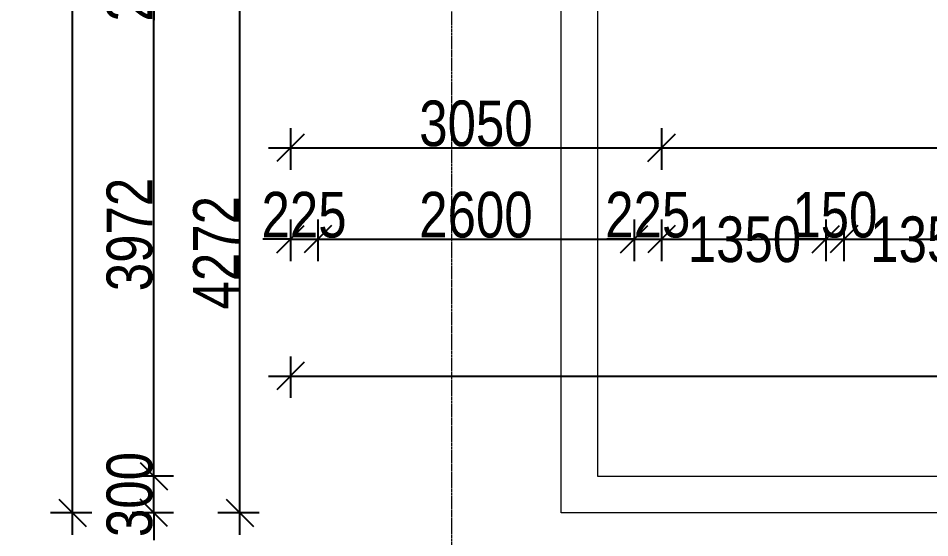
# Model space of a CAD drawing. Header units: millimetres. Extents: x -35190 to 411743, y -233114 to 23872.
# Drawn here: x 251750 to 259242, y -22884 to -18617 of the extents above; entities that cross this region are included whole.
import ezdxf

# ---------------------------------------------------------------- set-up
doc = ezdxf.new("R2010")
doc.units = ezdxf.units.MM
doc.linetypes.add('Grid Line', pattern=[22.225, 12.7, -3.175, 3.175, -3.175])
for name, color, linetype, lineweight in [('A-ANNO-DIMS', 211, 'Continuous', 9), ('Q-CASE', 31, 'Continuous', 18), ('S-GRID', 1, 'Continuous', 9)]:
    doc.layers.add(name, color=color, linetype=linetype, lineweight=lineweight)
doc.styles.add('Arial_3', font='arial.ttf', dxfattribs={"width": 0.8, "height": 375})
doc.dimstyles.new('main_4_5mm', dxfattribs={"dimscale": 304.8, "dimtxt": 382.597275, "dimasz": 0.738189, "dimexe": 0.590551, "dimexo": 0.0625, "dimgap": 0.024606, "dimtad": 1, "dimdec": 0, "dimzin": 0, "dimdsep": 46, "dimtxsty": 'Arial_3', "dimblk1": 'OBLIQUE', "dimblk2": 'OBLIQUE', "dimsah": 1, "dimcen": 0.09, "dimdle": 0.590551, "dimazin": 0, "dimtfac": 1, "dimtdec": 4, "dimtix": 1, "dimtmove": 0, "dimatfit": 3, "dimfxl": 0.590551, "dimfxlon": 1, "dimtvp": 1, "dimtolj": 1, "dimtzin": 0, "dimarcsym": 2})
doc.dimstyles.new('main_4_5mm_1', dxfattribs={"dimscale": 304.8, "dimtxt": 382.597275, "dimasz": 0.738189, "dimexe": 0.590551, "dimexo": 0.0625, "dimgap": 0.024606, "dimtad": 1, "dimdec": 0, "dimzin": 0, "dimdsep": 46, "dimtxsty": 'Arial_3', "dimblk1": 'OBLIQUE', "dimblk2": 'OBLIQUE', "dimsah": 1, "dimcen": 0.09, "dimdle": 0.590551, "dimazin": 0, "dimtfac": 1, "dimtdec": 4, "dimtix": 1, "dimtmove": 1, "dimatfit": 3, "dimfxl": 0.590551, "dimfxlon": 1, "dimtvp": 1, "dimtolj": 1, "dimtzin": 0, "dimarcsym": 2})
doc.dimstyles.new('main_4_5mm_2', dxfattribs={"dimscale": 304.8, "dimtxt": 382.597275, "dimasz": 0.738189, "dimexe": 0.590551, "dimexo": 0.0625, "dimgap": 0.024606, "dimtad": 1, "dimdec": 0, "dimzin": 0, "dimdsep": 46, "dimtxsty": 'Arial_3', "dimblk1": 'OBLIQUE', "dimblk2": 'OBLIQUE', "dimsah": 1, "dimcen": 0.09, "dimdle": 0.590551, "dimazin": 0, "dimtfac": 1, "dimtdec": 4, "dimtix": 1, "dimtmove": 0, "dimatfit": 3, "dimfxl": 0.590551, "dimfxlon": 1, "dimtvp": 1, "dimtolj": 1, "dimtzin": 0, "dimarcsym": 2})

# ---------------------------------------------------------------- blocks, each defined once
blk = doc.blocks.new('Casework 2 - Casework 2-644764-SECOND FLOOR')
at = {"layer": 'Q-CASE'}
for p, q in [((8884.9, -21100.3), (8884.9, -16828.3)), ((9184.9, -16828.3), (9184.9, -20800.3)), ((9184.9, -20800.3), (19684.9, -20800.3)), ((19984.9, -21100.3), (8884.9, -21100.3))]:
    blk.add_line(p, q, dxfattribs=at)
blk = doc.blocks.new('_Oblique')
at = {"color": 0, "linetype": 'ByBlock', "lineweight": -2}
blk.add_line((-0.5, -0.5), (0.5, 0.5), dxfattribs=at)
blk = doc.blocks.new('*D5281')
at = {"layer": 'A-ANNO-DIMS', "color": 0, "lineweight": -2, "transparency": 16777216}
for p, q in [((253986.9, -19521), (253986.9, -19862)), ((257036.9, -19521), (257036.9, -19862)), ((253806.9, -19682), (257216.9, -19682))]:
    blk.add_line(p, q, dxfattribs=at)
at = {"layer": 'Defpoints', "color": 0, "transparency": 16777216}
for p in [(253986.9, -19502), (257036.9, -19502), (257036.9, -19682)]:
    blk.add_point(p, dxfattribs=at)
at = {"layer": 'A-ANNO-DIMS', "color": 0, "lineweight": -2, "transparency": 16777216, "xscale": 224.9999999999999, "yscale": 224.9999999999999, "zscale": 224.9999999999999, "rotation": 180}
blk.add_blockref('_Oblique', (253986.9, -19682), dxfattribs=at)
at = {"layer": 'A-ANNO-DIMS', "color": 0, "lineweight": -2, "transparency": 16777216, "xscale": 224.9999999999999, "yscale": 224.9999999999999, "zscale": 224.9999999999999}
blk.add_blockref('_Oblique', (257036.9, -19682), dxfattribs=at)
at = {"layer": 'A-ANNO-DIMS', "color": 0, "transparency": 16777216, "insert": (255511.9, -19482.9), "char_height": 375, "width": 1101.88, "attachment_point": 5, "style": 'Arial_3'}
blk.add_mtext('\\A1;3050', dxfattribs=at)
blk = doc.blocks.new('*D5282')
at = {"layer": 'A-ANNO-DIMS', "color": 0, "lineweight": -2, "transparency": 16777216}
for p, q in [((257036.9, -19521), (257036.9, -19862)), ((269600.9, -19521), (269600.9, -19862)), ((256856.9, -19682), (269780.9, -19682))]:
    blk.add_line(p, q, dxfattribs=at)
at = {"layer": 'Defpoints', "color": 0, "transparency": 16777216}
for p in [(257036.9, -19502), (269600.9, -19502), (269600.9, -19682)]:
    blk.add_point(p, dxfattribs=at)
at = {"layer": 'A-ANNO-DIMS', "color": 0, "lineweight": -2, "transparency": 16777216, "xscale": 224.9999999999999, "yscale": 224.9999999999999, "zscale": 224.9999999999999, "rotation": 180}
blk.add_blockref('_Oblique', (257036.9, -19682), dxfattribs=at)
at = {"layer": 'A-ANNO-DIMS', "color": 0, "lineweight": -2, "transparency": 16777216, "xscale": 224.9999999999999, "yscale": 224.9999999999999, "zscale": 224.9999999999999}
blk.add_blockref('_Oblique', (269600.9, -19682), dxfattribs=at)
at = {"layer": 'A-ANNO-DIMS', "color": 0, "transparency": 16777216, "insert": (263318.9, -19483), "char_height": 375, "width": 1377.35, "attachment_point": 5, "style": 'Arial_3'}
blk.add_mtext('\\A1;12564', dxfattribs=at)
blk = doc.blocks.new('*D5283')
at = {"layer": 'A-ANNO-DIMS', "color": 0, "lineweight": -2, "transparency": 16777216}
for p, q in [((253986.9, -20271), (253986.9, -20612)), ((254211.9, -20271), (254211.9, -20612)), ((253986.9, -20432), (253761.9, -20432)), ((253986.9, -20432), (254211.9, -20432)), ((254211.9, -20432), (254436.9, -20432))]:
    blk.add_line(p, q, dxfattribs=at)
at = {"layer": 'Defpoints', "color": 0, "transparency": 16777216}
for p in [(253986.9, -20252), (254211.9, -20252), (254211.9, -20432)]:
    blk.add_point(p, dxfattribs=at)
at = {"layer": 'A-ANNO-DIMS', "color": 0, "lineweight": -2, "transparency": 16777216, "xscale": 224.9999999999999, "yscale": 224.9999999999999, "zscale": 224.9999999999999}
blk.add_blockref('_Oblique', (253986.9, -20432), dxfattribs=at)
at = {"layer": 'A-ANNO-DIMS', "color": 0, "lineweight": -2, "transparency": 16777216, "xscale": 224.9999999999999, "yscale": 224.9999999999999, "zscale": 224.9999999999999, "rotation": 180}
blk.add_blockref('_Oblique', (254211.9, -20432), dxfattribs=at)
at = {"layer": 'A-ANNO-DIMS', "color": 0, "transparency": 16777216, "insert": (254099.4, -20233), "char_height": 375, "width": 826.41, "attachment_point": 5, "style": 'Arial_3'}
blk.add_mtext('\\A1;225', dxfattribs=at)
blk = doc.blocks.new('*D5284')
at = {"layer": 'A-ANNO-DIMS', "color": 0, "lineweight": -2, "transparency": 16777216}
for p, q in [((254211.9, -20271), (254211.9, -20612)), ((256811.9, -20271), (256811.9, -20612)), ((254031.9, -20432), (256991.9, -20432))]:
    blk.add_line(p, q, dxfattribs=at)
at = {"layer": 'Defpoints', "color": 0, "transparency": 16777216}
for p in [(254211.9, -20252), (256811.9, -20252), (256811.9, -20432)]:
    blk.add_point(p, dxfattribs=at)
at = {"layer": 'A-ANNO-DIMS', "color": 0, "lineweight": -2, "transparency": 16777216, "xscale": 224.9999999999999, "yscale": 224.9999999999999, "zscale": 224.9999999999999, "rotation": 180}
blk.add_blockref('_Oblique', (254211.9, -20432), dxfattribs=at)
at = {"layer": 'A-ANNO-DIMS', "color": 0, "lineweight": -2, "transparency": 16777216, "xscale": 224.9999999999999, "yscale": 224.9999999999999, "zscale": 224.9999999999999}
blk.add_blockref('_Oblique', (256811.9, -20432), dxfattribs=at)
at = {"layer": 'A-ANNO-DIMS', "color": 0, "transparency": 16777216, "insert": (255511.9, -20233), "char_height": 375, "width": 1101.88, "attachment_point": 5, "style": 'Arial_3'}
blk.add_mtext('\\A1;2600', dxfattribs=at)
blk = doc.blocks.new('*D5285')
at = {"layer": 'A-ANNO-DIMS', "color": 0, "lineweight": -2, "transparency": 16777216}
for p, q in [((256811.9, -20271), (256811.9, -20612)), ((257036.9, -20271), (257036.9, -20612)), ((256811.9, -20432), (256586.9, -20432)), ((256811.9, -20432), (257036.9, -20432)), ((257036.9, -20432), (257261.9, -20432))]:
    blk.add_line(p, q, dxfattribs=at)
at = {"layer": 'Defpoints', "color": 0, "transparency": 16777216}
for p in [(256811.9, -20252), (257036.9, -20252), (257036.9, -20432)]:
    blk.add_point(p, dxfattribs=at)
at = {"layer": 'A-ANNO-DIMS', "color": 0, "lineweight": -2, "transparency": 16777216, "xscale": 224.9999999999999, "yscale": 224.9999999999999, "zscale": 224.9999999999999}
blk.add_blockref('_Oblique', (256811.9, -20432), dxfattribs=at)
at = {"layer": 'A-ANNO-DIMS', "color": 0, "lineweight": -2, "transparency": 16777216, "xscale": 224.9999999999999, "yscale": 224.9999999999999, "zscale": 224.9999999999999, "rotation": 180}
blk.add_blockref('_Oblique', (257036.9, -20432), dxfattribs=at)
at = {"layer": 'A-ANNO-DIMS', "color": 0, "transparency": 16777216, "insert": (256924.4, -20233), "char_height": 375, "width": 826.41, "attachment_point": 5, "style": 'Arial_3'}
blk.add_mtext('\\A1;225', dxfattribs=at)
blk = doc.blocks.new('*D5286')
at = {"layer": 'A-ANNO-DIMS', "color": 0, "lineweight": -2, "transparency": 16777216}
for p, q in [((257036.9, -20271), (257036.9, -20612)), ((258386.9, -20271), (258386.9, -20612)), ((256856.9, -20432), (258566.9, -20432))]:
    blk.add_line(p, q, dxfattribs=at)
at = {"layer": 'Defpoints', "color": 0, "transparency": 16777216}
for p in [(257036.9, -20252), (258386.9, -20252), (258386.9, -20432)]:
    blk.add_point(p, dxfattribs=at)
at = {"layer": 'A-ANNO-DIMS', "color": 0, "lineweight": -2, "transparency": 16777216, "xscale": 224.9999999999999, "yscale": 224.9999999999999, "zscale": 224.9999999999999, "rotation": 180}
blk.add_blockref('_Oblique', (257036.9, -20432), dxfattribs=at)
at = {"layer": 'A-ANNO-DIMS', "color": 0, "lineweight": -2, "transparency": 16777216, "xscale": 224.9999999999999, "yscale": 224.9999999999999, "zscale": 224.9999999999999}
blk.add_blockref('_Oblique', (258386.9, -20432), dxfattribs=at)
at = {"layer": 'A-ANNO-DIMS', "color": 0, "transparency": 16777216, "insert": (257252.8, -20244.8), "char_height": 375, "width": 1101.88, "attachment_point": 1, "line_spacing_factor": 0.941778, "style": 'Arial_3'}
blk.add_mtext('\\A1;1350', dxfattribs=at)
blk = doc.blocks.new('*D5287')
at = {"layer": 'A-ANNO-DIMS', "color": 0, "lineweight": -2, "transparency": 16777216}
for p, q in [((258386.9, -20271), (258386.9, -20612)), ((258536.9, -20271), (258536.9, -20612)), ((258386.9, -20432), (258161.9, -20432)), ((258386.9, -20432), (258536.9, -20432)), ((258536.9, -20432), (258761.9, -20432))]:
    blk.add_line(p, q, dxfattribs=at)
at = {"layer": 'Defpoints', "color": 0, "transparency": 16777216}
for p in [(258386.9, -20252), (258536.9, -20252), (258536.9, -20432)]:
    blk.add_point(p, dxfattribs=at)
at = {"layer": 'A-ANNO-DIMS', "color": 0, "lineweight": -2, "transparency": 16777216, "xscale": 224.9999999999999, "yscale": 224.9999999999999, "zscale": 224.9999999999999}
blk.add_blockref('_Oblique', (258386.9, -20432), dxfattribs=at)
at = {"layer": 'A-ANNO-DIMS', "color": 0, "lineweight": -2, "transparency": 16777216, "xscale": 224.9999999999999, "yscale": 224.9999999999999, "zscale": 224.9999999999999, "rotation": 180}
blk.add_blockref('_Oblique', (258536.9, -20432), dxfattribs=at)
at = {"layer": 'A-ANNO-DIMS', "color": 0, "transparency": 16777216, "insert": (258461.9, -20233), "char_height": 375, "width": 826.41, "attachment_point": 5, "style": 'Arial_3'}
blk.add_mtext('\\A1;150', dxfattribs=at)
blk = doc.blocks.new('*D5288')
at = {"layer": 'A-ANNO-DIMS', "color": 0, "lineweight": -2, "transparency": 16777216}
for p, q in [((258536.9, -20271), (258536.9, -20612)), ((259886.9, -20271), (259886.9, -20612)), ((258356.9, -20432), (260066.9, -20432))]:
    blk.add_line(p, q, dxfattribs=at)
at = {"layer": 'Defpoints', "color": 0, "transparency": 16777216}
for p in [(258536.9, -20252), (259886.9, -20252), (259886.9, -20432)]:
    blk.add_point(p, dxfattribs=at)
at = {"layer": 'A-ANNO-DIMS', "color": 0, "lineweight": -2, "transparency": 16777216, "xscale": 224.9999999999999, "yscale": 224.9999999999999, "zscale": 224.9999999999999, "rotation": 180}
blk.add_blockref('_Oblique', (258536.9, -20432), dxfattribs=at)
at = {"layer": 'A-ANNO-DIMS', "color": 0, "lineweight": -2, "transparency": 16777216, "xscale": 224.9999999999999, "yscale": 224.9999999999999, "zscale": 224.9999999999999}
blk.add_blockref('_Oblique', (259886.9, -20432), dxfattribs=at)
at = {"layer": 'A-ANNO-DIMS', "color": 0, "transparency": 16777216, "insert": (258752.8, -20244.8), "char_height": 375, "width": 1101.88, "attachment_point": 1, "line_spacing_factor": 0.941778, "style": 'Arial_3'}
blk.add_mtext('\\A1;1350', dxfattribs=at)
blk = doc.blocks.new('*D5302')
at = {"layer": 'A-ANNO-DIMS', "color": 0, "lineweight": -2, "transparency": 16777216}
for p, q in [((253986.9, -21394.7), (253986.9, -21735.6)), ((269600.9, -21394.7), (269600.9, -21735.6)), ((253806.9, -21555.6), (269780.9, -21555.6))]:
    blk.add_line(p, q, dxfattribs=at)
at = {"layer": 'Defpoints', "color": 0, "transparency": 16777216}
for p in [(253986.9, -21375.6), (269600.9, -21375.6), (269600.9, -21555.6)]:
    blk.add_point(p, dxfattribs=at)
at = {"layer": 'A-ANNO-DIMS', "color": 0, "lineweight": -2, "transparency": 16777216, "xscale": 224.9999999999999, "yscale": 224.9999999999999, "zscale": 224.9999999999999, "rotation": 180}
blk.add_blockref('_Oblique', (253986.9, -21555.6), dxfattribs=at)
at = {"layer": 'A-ANNO-DIMS', "color": 0, "lineweight": -2, "transparency": 16777216, "xscale": 224.9999999999999, "yscale": 224.9999999999999, "zscale": 224.9999999999999}
blk.add_blockref('_Oblique', (269600.9, -21555.6), dxfattribs=at)
at = {"layer": 'A-ANNO-DIMS', "color": 0, "transparency": 16777216, "insert": (261793.9, -21356.7), "char_height": 375, "width": 1377.35, "attachment_point": 5, "style": 'Arial_3'}
blk.add_mtext('\\A1;15614', dxfattribs=at)
blk = doc.blocks.new('*D5310')
at = {"layer": 'A-ANNO-DIMS', "color": 0, "lineweight": -2, "transparency": 16777216}
for p, q in [((253570.7, -22859), (253570.7, -18227)), ((253731.7, -18407), (253390.7, -18407)), ((253731.7, -22679), (253390.7, -22679))]:
    blk.add_line(p, q, dxfattribs=at)
at = {"layer": 'Defpoints', "color": 0, "transparency": 16777216}
for p in [(253570.7, -18407), (253750.7, -18407), (253750.7, -22679)]:
    blk.add_point(p, dxfattribs=at)
at = {"layer": 'A-ANNO-DIMS', "color": 0, "lineweight": -2, "transparency": 16777216, "xscale": 224.9999999999999, "yscale": 224.9999999999999, "zscale": 224.9999999999999}
for p, rotation in [((253570.7, -18407), 90), ((253570.7, -22679), 270)]:
    blk.add_blockref('_Oblique', p, dxfattribs=dict(at, rotation=rotation))
at = {"layer": 'A-ANNO-DIMS', "color": 0, "transparency": 16777216, "insert": (253375, -20543), "char_height": 375, "width": 1101.88, "attachment_point": 5, "rotation": 90, "style": 'Arial_3'}
blk.add_mtext('\\A1;4272', dxfattribs=at)
blk = doc.blocks.new('*D5314')
at = {"layer": 'A-ANNO-DIMS', "color": 0, "lineweight": -2, "transparency": 16777216}
for p, q in [((252865.4, -22379), (252865.4, -22154)), ((253026.3, -22379), (252685.4, -22379)), ((252865.4, -22679), (252865.4, -22379)), ((253026.3, -22679), (252685.4, -22679)), ((252865.4, -22679), (252865.4, -22904))]:
    blk.add_line(p, q, dxfattribs=at)
at = {"layer": 'Defpoints', "color": 0, "transparency": 16777216}
for p in [(252865.4, -22379), (253045.4, -22379), (253045.4, -22679)]:
    blk.add_point(p, dxfattribs=at)
at = {"layer": 'A-ANNO-DIMS', "color": 0, "lineweight": -2, "transparency": 16777216, "xscale": 224.9999999999999, "yscale": 224.9999999999999, "zscale": 224.9999999999999}
for p, rotation in [((252865.4, -22379), 270), ((252865.4, -22679), 90)]:
    blk.add_blockref('_Oblique', p, dxfattribs=dict(at, rotation=rotation))
at = {"layer": 'A-ANNO-DIMS', "color": 0, "transparency": 16777216, "insert": (252666.3, -22529), "char_height": 375, "width": 826.41, "attachment_point": 5, "rotation": 90, "style": 'Arial_3'}
blk.add_mtext('\\A1;300', dxfattribs=at)
blk = doc.blocks.new('*D5315')
at = {"layer": 'A-ANNO-DIMS', "color": 0, "lineweight": -2, "transparency": 16777216}
for p, q in [((252865.4, -22559), (252865.4, -18227)), ((253026.3, -18407), (252685.4, -18407)), ((253026.3, -22379), (252685.4, -22379))]:
    blk.add_line(p, q, dxfattribs=at)
at = {"layer": 'Defpoints', "color": 0, "transparency": 16777216}
for p in [(252865.4, -18407), (253045.4, -18407), (253045.4, -22379)]:
    blk.add_point(p, dxfattribs=at)
at = {"layer": 'A-ANNO-DIMS', "color": 0, "lineweight": -2, "transparency": 16777216, "xscale": 224.9999999999999, "yscale": 224.9999999999999, "zscale": 224.9999999999999}
for p, rotation in [((252865.4, -18407), 90), ((252865.4, -22379), 270)]:
    blk.add_blockref('_Oblique', p, dxfattribs=dict(at, rotation=rotation))
at = {"layer": 'A-ANNO-DIMS', "color": 0, "transparency": 16777216, "insert": (252666.3, -20393), "char_height": 375, "width": 1101.88, "attachment_point": 5, "rotation": 90, "style": 'Arial_3'}
blk.add_mtext('\\A1;3972', dxfattribs=at)
blk = doc.blocks.new('*D5316')
at = {"layer": 'A-ANNO-DIMS', "color": 0, "lineweight": -2, "transparency": 16777216}
for p, q in [((252865.4, -18182), (252865.4, -17957)), ((253026.3, -18182), (252685.4, -18182)), ((252865.4, -18407), (252865.4, -18182)), ((253026.3, -18407), (252685.4, -18407)), ((252865.4, -18407), (252865.4, -18632))]:
    blk.add_line(p, q, dxfattribs=at)
at = {"layer": 'Defpoints', "color": 0, "transparency": 16777216}
for p in [(252865.4, -18182), (253045.4, -18182), (253045.4, -18407)]:
    blk.add_point(p, dxfattribs=at)
at = {"layer": 'A-ANNO-DIMS', "color": 0, "lineweight": -2, "transparency": 16777216, "xscale": 224.9999999999999, "yscale": 224.9999999999999, "zscale": 224.9999999999999}
for p, rotation in [((252865.4, -18182), 270), ((252865.4, -18407), 90)]:
    blk.add_blockref('_Oblique', p, dxfattribs=dict(at, rotation=rotation))
at = {"layer": 'A-ANNO-DIMS', "color": 0, "transparency": 16777216, "insert": (252666.4, -18294.5), "char_height": 375, "width": 826.41, "attachment_point": 5, "rotation": 90, "style": 'Arial_3'}
blk.add_mtext('\\A1;225', dxfattribs=at)
blk = doc.blocks.new('*D5320')
at = {"layer": 'A-ANNO-DIMS', "color": 0, "lineweight": -2, "transparency": 16777216}
for p, q in [((252195.4, -22859), (252195.4, -10264)), ((252034.4, -10444), (252375.4, -10444)), ((252356.3, -22679), (252015.4, -22679))]:
    blk.add_line(p, q, dxfattribs=at)
at = {"layer": 'Defpoints', "color": 0, "transparency": 16777216}
for p in [(252015.4, -10444), (252195.4, -10444), (252375.4, -22679)]:
    blk.add_point(p, dxfattribs=at)
at = {"layer": 'A-ANNO-DIMS', "color": 0, "lineweight": -2, "transparency": 16777216, "xscale": 224.9999999999999, "yscale": 224.9999999999999, "zscale": 224.9999999999999}
for p, rotation in [((252195.4, -10444), 90), ((252195.4, -22679), 270)]:
    blk.add_blockref('_Oblique', p, dxfattribs=dict(at, rotation=rotation))
at = {"layer": 'A-ANNO-DIMS', "color": 0, "transparency": 16777216, "insert": (251996.3, -16561.5), "char_height": 375, "width": 1377.35, "attachment_point": 5, "rotation": 90, "style": 'Arial_3'}
blk.add_mtext('\\A1;12235', dxfattribs=at)

msp = doc.modelspace()

# ---------------------------------------------------------------- linework, layer by layer
at = {"layer": 'S-GRID', "linetype": 'Grid Line'}
msp.add_line((255313.4, -24980.3), (255313.4, 17292.4), dxfattribs=at)

# ---------------------------------------------------------------- block references
at = {"layer": 'Q-CASE'}
msp.add_blockref('Casework 2 - Casework 2-644764-SECOND FLOOR', (247327, -1578.7), dxfattribs=at)

# ---------------------------------------------------------------- dimensions: what is measured, and where the dimension line sits
at = {"layer": 'A-ANNO-DIMS'}
for base, p1, p2, override, picture, middle in [((252195.4, -10444), (252375.4, -22679), (252015.4, -10444), {"dimpost": '<>', "dimfxl": 12240.295135}, '*D5320', (251996.3, -16561.5)), ((252865.4, -18182), (253045.4, -18407), (253045.4, -18182), {"dimpost": '<>', "dimfxl": 225}, '*D5316', (252666.4, -18294.5)), ((252865.4, -18407), (253045.4, -22379), (253045.4, -18407), {"dimpost": '<>', "dimfxl": 3972}, '*D5315', (252666.3, -20393)), ((253570.7, -18407), (253750.7, -22679), (253750.7, -18407), {"dimpost": '<>', "dimfxl": 4272}, '*D5310', (253375, -20543)), ((252865.4, -22379), (253045.4, -22679), (253045.4, -22379), {"dimpost": '<>', "dimfxl": 300}, '*D5314', (252666.3, -22529))]:
    dim = msp.add_linear_dim(base=base, p1=p1, p2=p2, angle=90, dimstyle='main_4_5mm_2', override=override, dxfattribs=at)
    dim.commit()
    dim.dimension.update_dxf_attribs({"geometry": picture, "text_midpoint": middle})
for base, p1, p2, dimstyle, override, picture, middle in [((257036.9, -19682), (253986.9, -19502), (257036.9, -19502), 'main_4_5mm', {"dimpost": '<>', "dimfxl": 3050}, '*D5281', (255511.9, -19482.9)), ((269600.9, -19682), (257036.9, -19502), (269600.9, -19502), 'main_4_5mm', {"dimpost": '<>', "dimfxl": 12564}, '*D5282', (263318.9, -19483)), ((254211.9, -20432), (253986.9, -20252), (254211.9, -20252), 'main_4_5mm', {"dimpost": '<>', "dimfxl": 225}, '*D5283', (254099.4, -20233)), ((256811.9, -20432), (254211.9, -20252), (256811.9, -20252), 'main_4_5mm', {"dimpost": '<>', "dimfxl": 2600}, '*D5284', (255511.9, -20233)), ((257036.9, -20432), (256811.9, -20252), (257036.9, -20252), 'main_4_5mm_2', {"dimpost": '<>', "dimfxl": 225}, '*D5285', (256924.4, -20233)), ((258536.9, -20432), (258386.9, -20252), (258536.9, -20252), 'main_4_5mm_2', {"dimpost": '<>', "dimfxl": 150}, '*D5287', (258461.9, -20233)), ((269600.9, -21555.6), (253986.9, -21375.6), (269600.9, -21375.6), 'main_4_5mm_2', {"dimpost": '<>', "dimfxl": 15614}, '*D5302', (261793.9, -21356.7))]:
    dim = msp.add_linear_dim(base=base, p1=p1, p2=p2, dimstyle=dimstyle, override=override, dxfattribs=at)
    dim.commit()
    dim.dimension.update_dxf_attribs({"geometry": picture, "text_midpoint": middle})
for base, p1, p2, picture, middle in [((258386.9, -20432), (257036.9, -20252), (258386.9, -20252), '*D5286', (257803.7, -20752.3)), ((259886.9, -20432), (258536.9, -20252), (259886.9, -20252), '*D5288', (259303.7, -20752.3))]:
    dim = msp.add_linear_dim(base=base, p1=p1, p2=p2, dimstyle='main_4_5mm_1', override={"dimpost": '<>', "dimfxl": 1350}, dxfattribs=at)
    dim.commit()
    dim.dimension.update_dxf_attribs({"geometry": picture, "text_midpoint": middle, "dimtype": 160})

doc.saveas('drawing.dxf')
